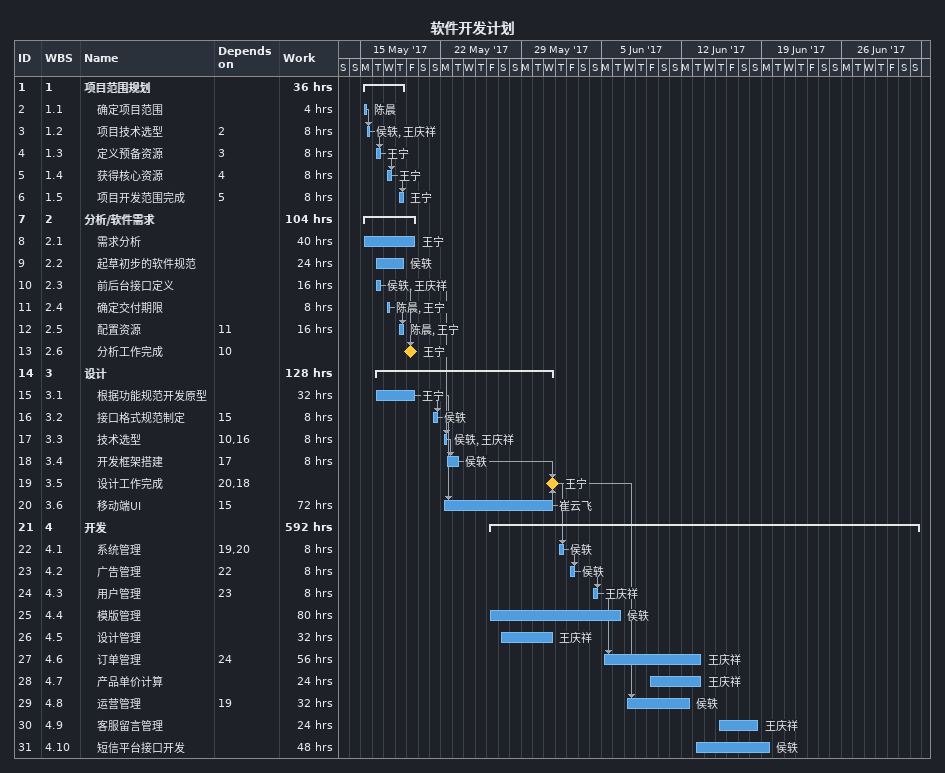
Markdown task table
软件开发计划

| ID | WBS | Task | Start | Finish | Predecessors | Resources | Work (h) |
|---|---|---|---|---|---|---|---|
| 1 | 1 | **项目范围规划** | 2017-05-15 | 2017-05-18 |  |  | 36 |
| 2 | 1.1 | 确定项目范围 | 2017-05-15 | 2017-05-15 |  | 陈晨 | 4 |
| 3 | 1.2 | 项目技术选型 | 2017-05-15 | 2017-05-15 | 2 | 侯轶, 王庆祥 | 8 |
| 4 | 1.3 | 定义预备资源 | 2017-05-16 | 2017-05-16 | 3 | 王宁 | 8 |
| 5 | 1.4 | 获得核心资源 | 2017-05-17 | 2017-05-17 | 4 | 王宁 | 8 |
| 6 | 1.5 | 项目开发范围完成 | 2017-05-18 | 2017-05-18 | 5 | 王宁 | 8 |
| 7 | 2 | **分析/软件需求** | 2017-05-15 | 2017-05-19 |  |  | 104 |
| 8 | 2.1 | 需求分析 | 2017-05-15 | 2017-05-19 |  | 王宁 | 40 |
| 9 | 2.2 | 起草初步的软件规范 | 2017-05-16 | 2017-05-18 |  | 侯轶 | 24 |
| 10 | 2.3 | 前后台接口定义 | 2017-05-16 | 2017-05-16 |  | 侯轶, 王庆祥 | 16 |
| 11 | 2.4 | 确定交付期限 | 2017-05-17 | 2017-05-17 |  | 陈晨, 王宁 | 8 |
| 12 | 2.5 | 配置资源 | 2017-05-18 | 2017-05-18 | 11 | 陈晨, 王宁 | 16 |
| 13 | 2.6 | 分析工作完成 (milestone) | 2017-05-19 | 2017-05-19 | 10 | 王宁 |  |
| 14 | 3 | **设计** | 2017-05-16 | 2017-05-31 |  |  | 128 |
| 15 | 3.1 | 根据功能规范开发原型 | 2017-05-16 | 2017-05-19 |  | 王宁 | 32 |
| 16 | 3.2 | 接口格式规范制定 | 2017-05-21 | 2017-05-21 | 15 | 侯轶 | 8 |
| 17 | 3.3 | 技术选型 | 2017-05-22 | 2017-05-22 | 10, 16 | 侯轶, 王庆祥 | 8 |
| 18 | 3.4 | 开发框架搭建 | 2017-05-22 | 2017-05-23 | 17 | 侯轶 | 8 |
| 19 | 3.5 | 设计工作完成 (milestone) | 2017-05-31 | 2017-05-31 | 20, 18 | 王宁 |  |
| 20 | 3.6 | 移动端UI | 2017-05-22 | 2017-05-31 | 15 | 崔云飞 | 72 |
| 21 | 4 | **开发** | 2017-05-26 | 2017-07-02 |  |  | 592 |
| 22 | 4.1 | 系统管理 | 2017-06-01 | 2017-06-01 | 19, 20 | 侯轶 | 8 |
| 23 | 4.2 | 广告管理 | 2017-06-02 | 2017-06-02 | 22 | 侯轶 | 8 |
| 24 | 4.3 | 用户管理 | 2017-06-04 | 2017-06-04 | 23 | 王庆祥 | 8 |
| 25 | 4.4 | 模版管理 | 2017-05-26 | 2017-06-06 |  | 侯轶 | 80 |
| 26 | 4.5 | 设计管理 | 2017-05-27 | 2017-05-31 |  | 王庆祥 | 32 |
| 27 | 4.6 | 订单管理 | 2017-06-05 | 2017-06-13 | 24 | 王庆祥 | 56 |
| 28 | 4.7 | 产品单价计算 | 2017-06-09 | 2017-06-13 |  | 王庆祥 | 24 |
| 29 | 4.8 | 运营管理 | 2017-06-07 | 2017-06-12 | 19 | 侯轶 | 32 |
| 30 | 4.9 | 客服留言管理 | 2017-06-15 | 2017-06-18 |  | 王庆祥 | 24 |
| 31 | 4.10 | 短信平台接口开发 | 2017-06-13 | 2017-06-19 |  | 侯轶 | 48 |
